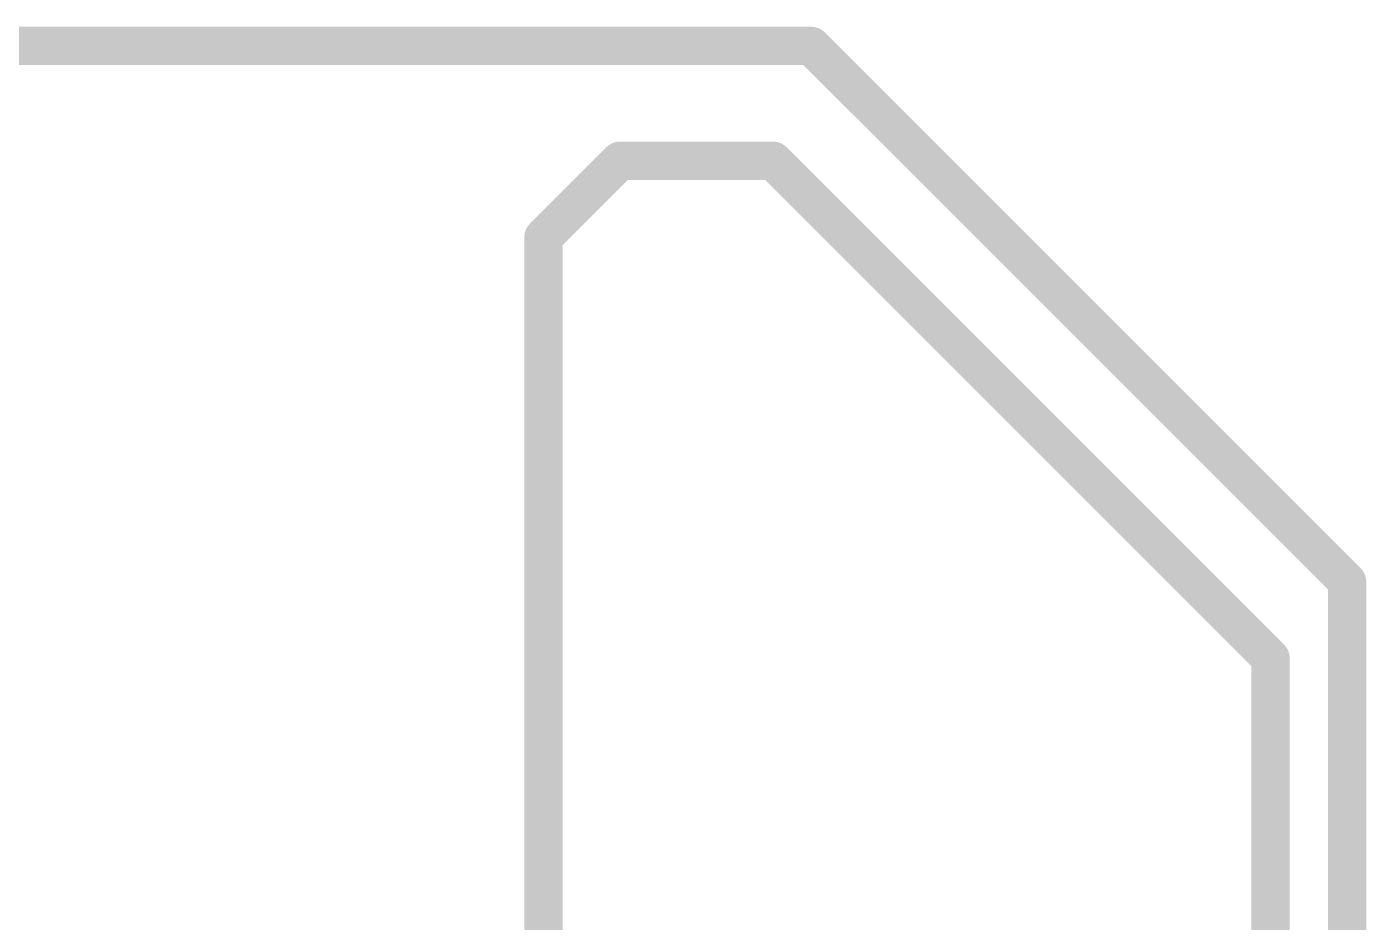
# Model space of a CAD drawing. Extents: x 1.9 to 99.1, y 1.9 to 78.1.
# Drawn here: x 38.73 to 83.19, y 48.39 to 78.11 of the extents above; entities that cross this region are included whole.
import ezdxf

# ---------------------------------------------------------------- set-up
doc = ezdxf.new("R2010")
doc.units = 0
doc.layers.add('16', color=132, linetype='CONTINUOUS')

msp = doc.modelspace()

# ---------------------------------------------------------------- linework, layer by layer
at = {"layer": '16', "const_width": 1.27}
for points in [[(34.29, 77.47), (64.77, 77.47)], [(64.77, 77.47), (82.55, 59.69)], [(58.42, 73.66), (55.88, 71.12)], [(63.5, 73.66), (58.42, 73.66)], [(80.01, 57.15), (63.5, 73.66)], [(55.88, 71.12), (55.88, 45.72)], [(82.55, 59.69), (82.55, 46.99)], [(80.01, 46.99), (80.01, 57.15)]]:
    msp.add_lwpolyline(points, dxfattribs=at)
at = {"layer": '16', "const_width": 0.635}
for points in [[(64.9945, 77.6945, 1), (64.5455, 77.2455)], [(64.77, 77.1525, 1), (64.77, 77.7875)], [(58.42, 73.9775, 1), (58.42, 73.3425)], [(58.6445, 73.4355, 1), (58.1955, 73.8845)], [(63.7245, 73.8845, 1), (63.2755, 73.4355)], [(63.5, 73.3425, 1), (63.5, 73.9775)], [(56.1975, 71.12, 1), (55.5625, 71.12)], [(55.6555, 71.3445, 1), (56.1045, 70.8955)], [(82.8675, 59.69, 1), (82.2325, 59.69)], [(82.3255, 59.4655, 1), (82.7745, 59.9145)], [(80.3275, 57.15, 1), (79.6925, 57.15)], [(79.7855, 56.9255, 1), (80.2345, 57.3745)]]:
    msp.add_lwpolyline(points, format="xyb", dxfattribs=at)

doc.saveas('drawing.dxf')
